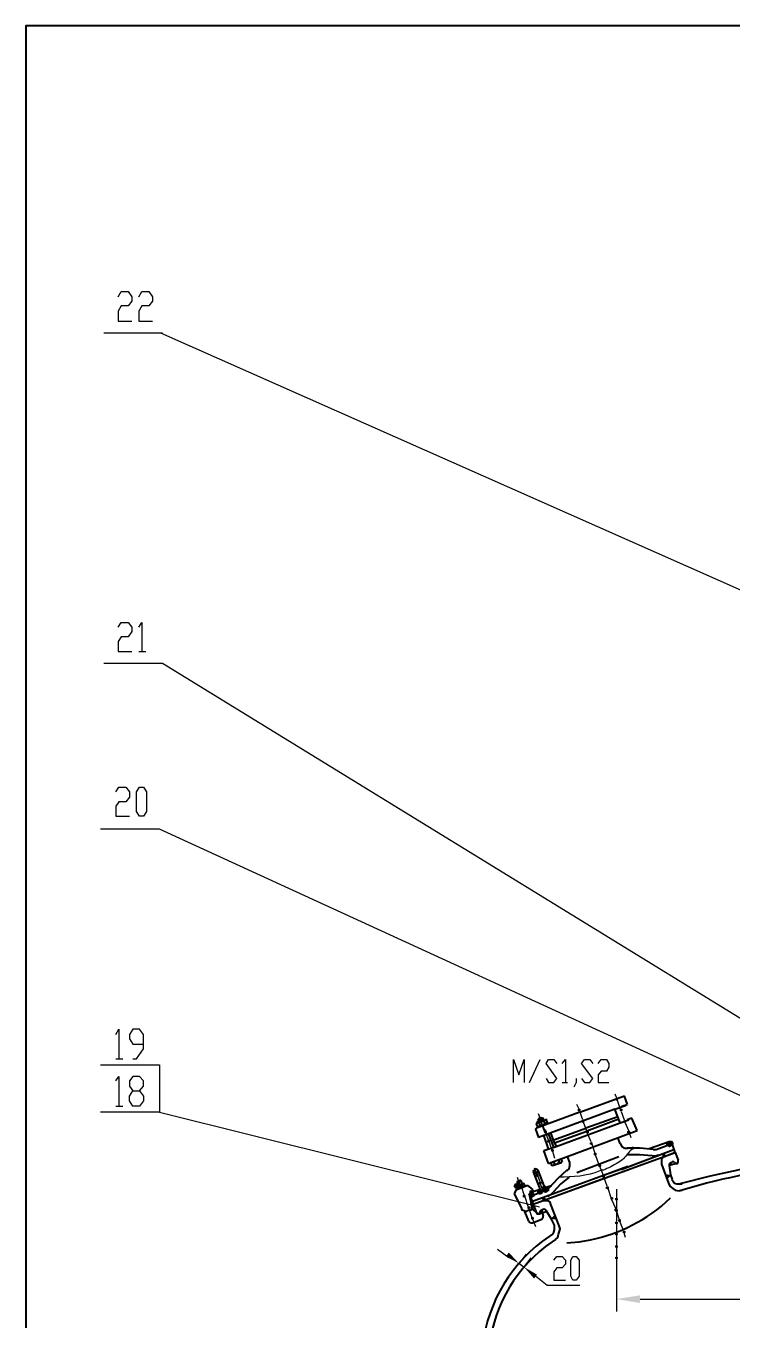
# Model space of a CAD drawing. Header units: millimetres. Extents: x 0 to 822, y 14 to 1153.
# Drawn here: x 43.6 to 210.2, y 847.9 to 1153.2 of the extents above; entities that cross this region are included whole.
import ezdxf

# ---------------------------------------------------------------- set-up
doc = ezdxf.new("R2010")
doc.units = ezdxf.units.MM
doc.layers.add('1', color=7, linetype='Continuous')

msp = doc.modelspace()

# ---------------------------------------------------------------- hatches: boundary and pattern name
h = msp.add_hatch(color=0)
h.dxf.hatch_style = 2
h.paths.add_polyline_path([(174.06, 897.081732), (173.7, 897.261732), (173.7, 897.621732), (174.06, 897.801732), (174.42, 897.621732), (174.42, 897.261732)])
h = msp.add_hatch(color=0)
h.dxf.hatch_style = 2
h.paths.add_polyline_path([(182.88, 899.601732), (182.52, 899.781732), (182.52, 900.141732), (182.88, 900.321732), (183.06, 900.321732), (183.24, 900.141732), (183.24, 899.781732), (183.06, 899.601732)])
h = msp.add_hatch(color=0)
h.dxf.hatch_style = 2
h.paths.add_polyline_path([(183.96, 897.081732), (183.6, 897.261732), (183.6, 897.621732), (183.96, 897.801732), (184.32, 897.621732), (184.32, 897.261732)])
h = msp.add_hatch(color=0)
h.dxf.hatch_style = 2
h.paths.add_polyline_path([(165.06, 894.741732), (164.7, 894.921732), (164.7, 895.281732), (165.06, 895.461732), (165.42, 895.281732), (165.42, 894.921732)])
h = msp.add_hatch(color=0)
h.dxf.hatch_style = 2
h.paths.add_polyline_path([(174.96, 894.381732), (174.6, 894.561732), (174.6, 894.921732), (174.96, 895.101732), (175.14, 895.101732), (175.32, 894.921732), (175.32, 894.561732), (175.14, 894.381732)])
h = msp.add_hatch(color=0)
h.dxf.hatch_style = 2
h.paths.add_polyline_path([(184.86, 894.381732), (184.5, 894.561732), (184.5, 894.921732), (184.86, 895.101732), (185.22, 894.921732), (185.22, 894.561732)])
h = msp.add_hatch(color=0)
h.dxf.hatch_style = 2
h.paths.add_polyline_path([(165.96, 892.221732), (165.6, 892.401732), (165.6, 892.761732), (165.96, 892.941732), (166.32, 892.761732), (166.32, 892.401732)])
h = msp.add_hatch(color=0)
h.dxf.hatch_style = 2
h.paths.add_polyline_path([(166.14, 891.861732), (165.78, 892.041732), (165.78, 892.401732), (166.14, 892.581732), (166.5, 892.401732), (166.5, 892.041732)])
h = msp.add_hatch(color=0)
h.dxf.hatch_style = 2
h.paths.add_polyline_path([(176.04, 891.861732), (175.68, 892.041732), (175.68, 892.401732), (176.04, 892.581732), (176.4, 892.401732), (176.4, 892.041732)])
h = msp.add_hatch(color=0)
h.dxf.hatch_style = 2
h.paths.add_polyline_path([(185.76, 891.861732), (185.4, 892.041732), (185.4, 892.401732), (185.76, 892.581732), (185.94, 892.581732), (186.12, 892.401732), (186.12, 892.041732), (185.94, 891.861732)])
h = msp.add_hatch(color=0)
h.dxf.hatch_style = 2
h.paths.add_polyline_path([(166.86, 889.701732), (166.5, 889.881732), (166.5, 890.241732), (166.86, 890.421732), (167.04, 890.421732), (167.22, 890.241732), (167.22, 889.881732), (167.04, 889.701732)])
h = msp.add_hatch(color=0)
h.dxf.hatch_style = 2
h.paths.add_polyline_path([(176.94, 889.161732), (176.58, 889.341732), (176.58, 889.701732), (176.94, 889.881732), (177.3, 889.701732), (177.3, 889.341732)])
h = msp.add_hatch(color=0)
h.dxf.hatch_style = 2
h.paths.add_polyline_path([(186.66, 888.081732), (186.3, 888.261732), (186.3, 888.621732), (186.66, 888.801732), (186.84, 888.801732), (187.02, 888.621732), (187.02, 888.261732), (186.84, 888.081732)])
h = msp.add_hatch(color=0)
h.dxf.hatch_style = 2
h.paths.add_polyline_path([(195.12, 888.801732), (194.58, 889.161732), (194.58, 889.701732), (195.12, 890.061732), (195.66, 889.701732), (195.66, 889.161732)])
h = msp.add_hatch(color=0)
h.dxf.hatch_style = 2
h.paths.add_polyline_path([(195.48, 889.881732), (196.02, 889.701732), (196.02, 888.981732), (195.48, 888.621732), (195.3, 888.621732), (194.76, 888.981732), (194.76, 889.701732), (195.3, 889.881732)])
h = msp.add_hatch(color=0)
h.dxf.hatch_style = 2
h.paths.add_polyline_path([(196.02, 889.161732), (195.48, 888.981732), (194.94, 889.341732), (195.12, 890.061732), (195.3, 890.061732), (195.84, 890.241732), (196.38, 889.701732), (196.2, 889.161732)])
h = msp.add_hatch(color=0)
h.dxf.hatch_style = 2
h.paths.add_polyline_path([(195.48, 888.801732), (194.94, 888.981732), (194.94, 889.701732), (195.48, 890.061732), (195.66, 890.061732), (196.2, 889.701732), (196.2, 888.981732), (195.66, 888.801732)])
h = msp.add_hatch(color=0)
h.dxf.hatch_style = 2
h.paths.add_polyline_path([(196.2, 890.061732), (196.38, 889.341732), (195.84, 888.981732), (195.3, 889.161732), (195.12, 889.701732), (195.48, 890.241732)])
h = msp.add_hatch(color=0)
h.dxf.hatch_style = 2
h.paths.add_polyline_path([(167.76, 887.541732), (167.4, 887.721732), (167.4, 888.081732), (167.76, 888.261732), (168.12, 888.081732), (168.12, 887.721732)])
h = msp.add_hatch(color=0)
h.dxf.hatch_style = 2
h.paths.add_polyline_path([(177.84, 886.641732), (177.48, 886.821732), (177.48, 887.181732), (177.84, 887.361732), (178.02, 887.361732), (178.2, 887.181732), (178.2, 886.821732), (178.02, 886.641732)])
h = msp.add_hatch(color=0)
h.dxf.hatch_style = 2
h.paths.add_polyline_path([(178.92, 883.941732), (178.56, 884.121732), (178.56, 884.481732), (178.92, 884.661732), (179.28, 884.481732), (179.28, 884.121732)])
h = msp.add_hatch(color=0)
h.dxf.hatch_style = 2
h.paths.add_polyline_path([(158.58, 879.441732), (158.94, 880.161732), (159.66, 880.161732), (159.84, 879.441732), (159.66, 878.901732), (158.94, 878.901732)])
h = msp.add_hatch(color=0)
h.dxf.hatch_style = 2
h.paths.add_polyline_path([(160.2, 879.261732), (159.84, 879.441732), (159.84, 879.801732), (160.2, 879.981732), (160.56, 879.801732), (160.56, 879.441732)])
h = msp.add_hatch(color=0)
h.dxf.hatch_style = 2
h.paths.add_polyline_path([(164.16, 881.601732), (163.8, 881.781732), (163.8, 882.141732), (164.16, 882.321732), (164.34, 882.321732), (164.52, 882.141732), (164.52, 881.781732), (164.34, 881.601732)])
h = msp.add_hatch(color=0)
h.dxf.hatch_style = 2
h.paths.add_polyline_path([(164.88, 879.801732), (164.52, 879.981732), (164.52, 880.341732), (164.88, 880.521732), (165.24, 880.341732), (165.24, 879.981732)])
h = msp.add_hatch(color=0)
h.dxf.hatch_style = 2
h.paths.add_polyline_path([(166.32, 878.541732), (165.78, 878.361732), (165.24, 878.721732), (165.42, 879.441732), (166.14, 879.621732), (166.5, 879.081732)])
h = msp.add_hatch(color=0)
h.dxf.hatch_style = 2
h.paths.add_polyline_path([(165.96, 878.361732), (165.42, 878.541732), (165.42, 879.261732), (165.96, 879.621732), (166.5, 879.261732), (166.5, 878.541732)])
h = msp.add_hatch(color=0)
h.dxf.hatch_style = 2
h.paths.add_polyline_path([(179.82, 881.421732), (179.46, 881.601732), (179.46, 881.961732), (179.82, 882.141732), (180.18, 881.961732), (180.18, 881.601732)])
h = msp.add_hatch(color=0)
h.dxf.hatch_style = 2
h.paths.add_polyline_path([(161.1, 876.741732), (160.74, 876.921732), (160.74, 877.281732), (161.1, 877.461732), (161.28, 877.461732), (161.46, 877.281732), (161.46, 876.921732), (161.28, 876.741732)])
h = msp.add_hatch(color=0)
h.dxf.hatch_style = 2
h.paths.add_polyline_path([(163.26, 877.461732), (162.9, 876.921732), (162.36, 876.921732), (162, 877.461732), (162.36, 878.001732), (162.9, 878.001732)])
h = msp.add_hatch(color=0)
h.dxf.hatch_style = 2
h.paths.add_polyline_path([(162.9, 878.001732), (163.44, 877.641732), (163.44, 877.101732), (162.9, 876.741732), (162.18, 877.101732), (162.18, 877.641732)])
h = msp.add_hatch(color=0)
h.dxf.hatch_style = 2
h.paths.add_polyline_path([(163.26, 876.921732), (162.72, 876.741732), (162.18, 877.101732), (162.36, 877.821732), (163.08, 878.001732), (163.44, 877.461732)])
h = msp.add_hatch(color=0)
h.dxf.hatch_style = 2
h.paths.add_polyline_path([(162.72, 877.821732), (162.36, 878.001732), (162.36, 878.361732), (162.72, 878.541732), (163.08, 878.361732), (163.08, 878.001732)])
h = msp.add_hatch(color=0)
h.dxf.hatch_style = 2
h.paths.add_polyline_path([(162.9, 876.741732), (162.36, 877.101732), (162.36, 877.641732), (162.9, 878.001732), (163.08, 878.001732), (163.62, 877.641732), (163.62, 877.101732), (163.08, 876.741732)])
h = msp.add_hatch(color=0)
h.dxf.hatch_style = 2
h.paths.add_polyline_path([(162.9, 876.741732), (162.36, 877.101732), (162.36, 877.641732), (162.9, 878.001732), (163.08, 878.001732), (163.62, 877.641732), (163.62, 877.101732), (163.08, 876.741732)])
h = msp.add_hatch(color=0)
h.dxf.hatch_style = 2
h.paths.add_polyline_path([(162.9, 877.281732), (162.54, 877.461732), (162.54, 877.821732), (162.9, 878.001732), (163.26, 877.821732), (163.26, 877.461732)])
h = msp.add_hatch(color=0)
h.dxf.hatch_style = 2
h.paths.add_polyline_path([(164.7, 877.461732), (164.16, 877.641732), (164.16, 878.361732), (164.7, 878.721732), (164.88, 878.721732), (165.42, 878.361732), (165.42, 877.641732), (164.88, 877.461732)])
h = msp.add_hatch(color=0)
h.dxf.hatch_style = 2
h.paths.add_polyline_path([(165.42, 877.641732), (164.88, 877.461732), (164.34, 878.001732), (164.52, 878.541732), (165.24, 878.721732), (165.6, 878.361732)])
h = msp.add_hatch(color=0)
h.dxf.hatch_style = 2
h.paths.add_polyline_path([(166.5, 878.901732), (166.68, 878.361732), (166.32, 877.821732), (165.6, 878.001732), (165.6, 878.181732), (165.42, 878.721732), (165.96, 879.261732), (166.5, 879.081732)])
h = msp.add_hatch(color=0)
h.dxf.hatch_style = 2
h.paths.add_polyline_path([(166.5, 878.001732), (165.96, 878.361732), (165.96, 879.081732), (166.5, 879.261732), (167.04, 879.081732), (167.04, 878.361732)])
h = msp.add_hatch(color=0)
h.dxf.hatch_style = 2
h.paths.add_polyline_path([(180.72, 878.721732), (180.36, 878.901732), (180.36, 879.261732), (180.72, 879.441732), (180.9, 879.441732), (181.08, 879.261732), (181.08, 878.901732), (180.9, 878.721732)])
h = msp.add_hatch(color=0)
h.dxf.hatch_style = 2
h.paths.add_polyline_path([(181.8, 876.201732), (181.44, 876.381732), (181.44, 876.741732), (181.8, 876.921732), (182.16, 876.741732), (182.16, 876.381732)])
h = msp.add_hatch(color=0)
h.dxf.hatch_style = 2
h.paths.add_polyline_path([(182.88, 876.021732), (182.52, 876.201732), (182.52, 876.561732), (182.88, 876.741732), (183.24, 876.561732), (183.24, 876.201732)])
h = msp.add_hatch(color=0)
h.dxf.hatch_style = 2
h.paths.add_polyline_path([(162.18, 874.041732), (161.82, 874.221732), (161.82, 874.581732), (162.18, 874.761732), (162.54, 874.581732), (162.54, 874.221732)])
h = msp.add_hatch(color=0)
h.dxf.hatch_style = 2
h.paths.add_polyline_path([(182.7, 873.501732), (182.34, 873.681732), (182.34, 874.041732), (182.7, 874.221732), (183.06, 874.041732), (183.06, 873.681732)])
h = msp.add_hatch(color=0)
h.dxf.hatch_style = 2
h.paths.add_polyline_path([(182.88, 873.321732), (182.52, 873.501732), (182.52, 873.861732), (182.88, 874.041732), (183.24, 873.861732), (183.24, 873.501732)])
h = msp.add_hatch(color=0)
h.dxf.hatch_style = 2
h.paths.add_polyline_path([(163.08, 871.521732), (162.72, 871.701732), (162.72, 872.061732), (163.08, 872.241732), (163.44, 872.061732), (163.44, 871.701732)])
h = msp.add_hatch(color=0)
h.dxf.hatch_style = 2
h.paths.add_polyline_path([(182.88, 870.441732), (182.52, 870.621732), (182.52, 870.981732), (182.88, 871.161732), (183.24, 870.981732), (183.24, 870.621732)])
h = msp.add_hatch(color=0)
h.dxf.hatch_style = 2
h.paths.add_polyline_path([(183.6, 870.981732), (183.24, 871.161732), (183.24, 871.521732), (183.6, 871.701732), (183.78, 871.701732), (183.96, 871.521732), (183.96, 871.161732), (183.78, 870.981732)])
h = msp.add_hatch(color=0)
h.dxf.hatch_style = 2
h.paths.add_polyline_path([(182.88, 867.741732), (182.52, 867.921732), (182.52, 868.281732), (182.88, 868.461732), (183.24, 868.281732), (183.24, 867.921732)])
h = msp.add_hatch(color=0)
h.dxf.hatch_style = 2
h.paths.add_polyline_path([(184.68, 868.281732), (184.32, 868.461732), (184.32, 868.821732), (184.68, 869.001732), (185.04, 868.821732), (185.04, 868.461732)])
h = msp.add_hatch(color=0)
h.dxf.hatch_style = 2
h.paths.add_polyline_path([(182.88, 864.861732), (182.52, 865.041732), (182.52, 865.401732), (182.88, 865.581732), (183.24, 865.401732), (183.24, 865.041732)])
h = msp.add_hatch(color=0)
h.dxf.hatch_style = 2
h.paths.add_polyline_path([(157.5, 863.781732), (156.78, 862.881732), (159.84, 861.261732)])
h = msp.add_hatch(color=0)
h.dxf.hatch_style = 2
h.paths.add_polyline_path([(182.88, 862.161732), (182.52, 862.341732), (182.52, 862.701732), (182.88, 862.881732), (183.24, 862.701732), (183.24, 862.341732)])
h = msp.add_hatch(color=0)
h.dxf.hatch_style = 2
h.paths.add_polyline_path([(164.16, 858.561732), (163.44, 857.661732), (161.1, 860.361732)])
h = msp.add_hatch(color=0)
h.dxf.hatch_style = 2
h.paths.add_polyline_path([(188.46, 853.701732), (188.46, 851.901732), (182.88, 852.801732)])

# ---------------------------------------------------------------- linework, layer by layer
at = {"layer": '1', "color": 0, "lineweight": 40}
for points in [[(43.56, 14.721732), (819, 14.721732), (819, 1153.221732), (43.56, 1153.221732), (43.56, 14.721732)], [(174.24, 896.901732), (184.5, 900.681732), (184.68, 900.681732), (185.4, 898.701732)], [(182.52, 897.621732), (185.04, 898.521732)], [(184.14, 898.341732), (185.4, 898.701732)], [(174.24, 896.901732), (163.98, 893.121732), (163.8, 892.941732), (164.52, 890.961732)], [(166.32, 895.101732), (163.98, 894.381732)], [(165.06, 895.641732), (165.6, 895.461732), (164.34, 894.921732)], [(164.7, 895.461732), (164.34, 894.921732)], [(164.52, 894.561732), (164.34, 894.921732)], [(183.78, 894.381732), (182.52, 897.621732), (164.52, 890.961732)], [(165.06, 895.641732), (164.7, 895.461732)], [(165.78, 894.741732), (165.42, 894.741732), (164.88, 894.561732), (164.7, 894.381732)], [(165.78, 894.921732), (165.6, 895.461732)], [(166.5, 895.101732), (166.14, 895.101732), (165.78, 894.741732)], [(166.14, 894.201732), (165.78, 894.741732)], [(166.68, 894.381732), (166.32, 895.101732)], [(166.32, 895.101732), (166.32, 895.101732)], [(168.66, 888.801732), (183.78, 894.381732), (185.76, 895.101732)], [(183.24, 895.821732), (175.68, 893.121732)], [(183.42, 895.281732), (175.86, 892.401732)], [(186.48, 895.461732), (185.4, 895.101732)], [(187.74, 892.581732), (186.48, 895.461732)], [(164.7, 894.381732), (164.34, 894.381732), (163.98, 894.201732)], [(163.98, 894.381732), (163.98, 894.201732)], [(164.34, 893.481732), (163.98, 894.201732)], [(166.68, 894.381732), (164.34, 893.481732)], [(166.5, 894.381732), (166.5, 894.201732), (164.52, 893.301732), (164.52, 893.481732)], [(164.88, 893.661732), (164.7, 894.381732)], [(166.86, 884.841732), (187.74, 892.581732)], [(168.12, 888.621732), (166.86, 891.861732)], [(168.3, 889.701732), (167.4, 892.041732)], [(168.12, 890.421732), (175.68, 893.121732)], [(168.3, 889.701732), (175.86, 892.401732)], [(166.86, 888.261732), (165.78, 891.501732)], [(165.78, 887.901732), (168.66, 888.801732)], [(168.3, 889.701732), (168.66, 888.801732)], [(183.78, 889.521732), (183.24, 890.961732)], [(183.78, 889.521732), (184.14, 888.801732), (184.86, 888.441732), (185.58, 888.441732)], [(195.3, 889.881732), (190.62, 888.261732)], [(192.24, 888.081732), (196.02, 889.521732)], [(195.66, 889.701732), (195.66, 889.881732), (195.3, 889.881732), (195.12, 889.881732), (195.12, 889.701732), (195.12, 889.341732), (195.3, 889.341732), (195.66, 889.341732), (195.66, 889.701732)], [(195.12, 889.341732), (195.12, 889.341732), (195.12, 889.161732), (195.12, 889.341732), (195.12, 889.161732)], [(195.12, 889.161732), (195.12, 889.341732), (195.12, 889.161732)], [(195.12, 889.161732), (195.3, 889.341732), (195.12, 889.161732), (195.3, 889.341732)], [(195.3, 889.341732), (195.12, 889.341732), (195.3, 889.161732), (195.12, 889.341732), (195.3, 889.161732)], [(195.3, 889.161732), (195.12, 889.341732), (195.3, 889.161732)], [(195.12, 889.341732), (195.12, 889.161732), (195.12, 889.161732), (195.12, 889.161732)], [(195.12, 889.341732), (195.12, 889.161732)], [(195.12, 889.161732), (195.12, 889.161732), (195.12, 889.161732)], [(195.3, 889.161732), (195.3, 889.341732), (195.3, 889.161732)], [(195.3, 889.161732), (195.3, 889.341732), (195.3, 889.161732)], [(195.3, 889.341732), (195.48, 889.341732), (195.48, 889.341732)], [(195.48, 889.341732), (195.66, 889.341732), (195.66, 889.341732)], [(195.66, 889.341732), (195.66, 889.341732), (195.66, 889.521732), (195.66, 889.341732)], [(195.66, 889.341732), (195.84, 889.521732), (195.66, 889.341732), (195.84, 889.521732), (195.66, 889.341732)], [(195.84, 889.521732), (195.66, 889.521732)], [(195.84, 889.521732), (195.66, 889.521732), (195.84, 889.521732)], [(195.84, 889.341732), (195.66, 889.521732)], [(195.84, 889.341732), (195.66, 889.521732), (195.84, 889.341732)], [(195.66, 889.521732), (195.66, 889.341732), (195.66, 889.341732)], [(195.66, 889.521732), (195.84, 889.521732)], [(195.66, 889.341732), (195.66, 889.341732), (195.66, 889.341732)], [(195.66, 889.341732), (195.66, 889.341732), (195.66, 889.341732)], [(195.84, 889.341732), (195.84, 889.521732), (195.84, 889.341732)], [(195.84, 889.521732), (195.84, 889.521732), (196.02, 889.521732)], [(196.74, 887.361732), (196.02, 889.521732)], [(194.4, 886.461732), (163.26, 875.121732), (163.98, 873.141732)], [(166.86, 884.841732), (165.78, 887.901732)], [(167.4, 885.021732), (169.74, 885.921732)], [(169.2, 885.741732), (169.38, 885.021732)], [(169.74, 885.921732), (170.1, 885.201732)], [(171.9, 885.021732), (171.36, 886.461732)], [(173.52, 882.681732), (183.42, 886.461732)], [(183.96, 883.401732), (196.38, 888.081732)], [(184.32, 883.581732), (196.38, 888.081732)], [(184.86, 883.041732), (196.74, 887.361732)], [(191.52, 888.081732), (188.46, 888.441732), (185.4, 888.441732)], [(191.34, 886.641732), (188.28, 886.821732), (185.4, 886.821732)], [(191.34, 886.641732), (192.06, 886.641732), (192.78, 886.821732)], [(191.52, 888.081732), (192.24, 888.081732)], [(194.4, 886.461732), (193.86, 886.281732), (193.5, 885.741732), (193.5, 885.201732), (193.5, 884.661732)], [(194.04, 887.181732), (193.86, 887.001732), (193.86, 886.641732), (194.04, 886.461732), (194.4, 886.461732), (194.04, 887.181732)], [(196.74, 887.361732), (194.4, 886.461732)], [(196.74, 887.361732), (197.46, 885.561732)], [(241.38, 887.361732), (234, 886.821732), (226.62, 885.921732), (219.42, 884.841732), (212.22, 883.401732), (205.02, 881.781732), (197.82, 879.981732)], [(164.34, 883.041732), (164.34, 883.221732), (164.16, 883.401732), (163.8, 883.581732), (163.62, 883.401732), (163.44, 883.221732), (163.26, 883.041732), (163.44, 882.681732), (163.62, 882.501732), (163.8, 882.501732), (164.16, 882.501732), (164.34, 882.681732), (164.34, 883.041732)], [(163.26, 882.861732), (165.06, 878.181732)], [(164.34, 883.221732), (166.14, 878.541732)], [(171.18, 883.221732), (169.02, 881.241732), (166.86, 878.901732)], [(167.4, 885.021732), (167.58, 884.301732)], [(167.58, 884.481732), (167.94, 884.301732), (168.3, 884.661732)], [(167.76, 884.301732), (167.58, 884.301732)], [(167.76, 884.301732), (169.92, 885.021732)], [(167.94, 885.381732), (168.3, 884.661732)], [(168.3, 884.661732), (168.66, 884.661732), (169.02, 884.841732), (169.38, 885.021732)], [(169.38, 885.021732), (169.74, 885.021732), (169.92, 885.201732)], [(169.92, 885.021732), (170.1, 885.201732)], [(171.18, 883.041732), (171.72, 883.581732), (171.9, 884.301732), (171.9, 885.021732)], [(185.58, 884.121732), (179.82, 881.961732)], [(185.4, 883.941732), (179.82, 881.961732)], [(185.58, 883.221732), (180, 881.241732)], [(193.5, 884.661732), (195.12, 880.161732)], [(195.84, 885.021732), (195.48, 884.841732), (195.3, 884.661732), (195.3, 884.301732), (195.66, 882.141732)], [(197.1, 884.841732), (195.3, 884.301732)], [(195.84, 885.021732), (196.02, 885.201732)], [(196.56, 885.021732), (196.38, 885.201732), (196.02, 885.201732)], [(196.56, 885.021732), (196.92, 884.841732), (197.28, 884.841732), (197.46, 885.201732), (197.46, 885.561732)], [(162, 879.621732), (159.12, 878.541732), (158.76, 877.641732)], [(159.3, 879.441732), (160.92, 880.161732)], [(160.56, 879.801732), (160.2, 879.801732), (159.84, 879.621732), (159.48, 879.621732), (159.3, 879.441732)], [(159.3, 879.441732), (159.48, 878.901732), (161.28, 879.621732)], [(159.48, 880.521732), (160.2, 880.881732), (160.38, 880.701732), (160.56, 879.981732)], [(159.48, 880.341732), (160.38, 880.701732)], [(159.48, 880.521732), (159.48, 880.341732), (159.66, 879.621732)], [(160.02, 879.081732), (159.84, 879.621732)], [(161.1, 879.981732), (160.74, 879.981732), (160.56, 879.801732)], [(160.74, 879.441732), (160.56, 879.801732)], [(160.92, 880.161732), (161.1, 879.981732)], [(161.28, 879.621732), (161.1, 879.981732)], [(163.08, 878.721732), (162, 879.621732)], [(179.82, 881.961732), (163.08, 875.841732)], [(179.82, 881.961732), (163.08, 875.841732)], [(180, 881.241732), (163.26, 875.121732)], [(165.78, 879.081732), (167.58, 879.621732)], [(171.72, 881.601732), (169.74, 879.981732), (167.94, 878.001732)], [(194.4, 882.141732), (195.48, 881.961732)], [(194.76, 881.241732), (195.48, 881.961732)], [(195.12, 880.161732), (195.48, 879.441732), (196.2, 878.901732), (196.74, 878.541732), (197.64, 878.361732), (198.36, 878.541732)], [(195.48, 881.961732), (195.66, 882.141732)], [(195.66, 882.141732), (196.02, 881.061732)], [(195.84, 881.061732), (196.2, 880.701732), (196.56, 880.161732), (197.1, 879.981732), (197.64, 879.981732), (198.36, 879.981732)], [(158.76, 877.641732), (160.38, 874.401732)], [(161.1, 879.441732), (159.66, 878.721732)], [(159.66, 878.721732), (159.66, 878.901732)], [(161.1, 879.441732), (161.1, 879.441732)], [(163.08, 878.001732), (162.9, 878.001732), (162.54, 877.821732), (162.36, 877.461732), (162.36, 877.281732)], [(162.36, 877.281732), (162.9, 874.581732)], [(162.54, 877.101732), (166.32, 878.541732)], [(163.26, 877.641732), (163.08, 877.821732), (162.9, 878.001732), (162.72, 877.821732), (162.54, 877.641732), (162.72, 877.461732), (162.9, 877.281732), (163.08, 877.461732), (163.26, 877.641732)], [(162.54, 877.101732), (163.26, 875.121732)], [(162.9, 877.281732), (162.72, 877.461732), (162.72, 877.461732)], [(162.72, 877.281732), (162.72, 877.461732), (162.72, 877.281732)], [(162.72, 877.461732), (162.72, 877.281732)], [(162.72, 877.281732), (162.72, 877.281732), (162.72, 877.281732), (162.72, 877.281732)], [(162.72, 877.281732), (162.72, 877.281732)], [(162.72, 877.281732), (162.72, 877.281732), (162.72, 877.281732), (162.9, 877.281732)], [(163.08, 878.001732), (163.26, 878.001732), (163.26, 878.001732), (163.08, 878.721732)], [(163.08, 877.461732), (163.08, 877.461732), (163.26, 877.641732)], [(163.08, 877.461732), (163.08, 877.461732), (163.26, 877.461732), (163.08, 877.461732)], [(163.26, 878.181732), (164.88, 878.721732)], [(163.44, 877.461732), (163.26, 877.641732), (163.44, 877.461732)], [(163.26, 877.461732), (163.26, 877.641732)], [(163.26, 877.461732), (163.26, 877.641732), (163.26, 877.461732), (163.44, 877.461732), (163.44, 877.461732), (163.26, 877.641732)], [(163.26, 877.461732), (163.26, 877.461732), (163.26, 877.461732), (163.26, 877.461732)], [(164.88, 878.541732), (164.7, 878.001732)], [(164.88, 878.361732), (164.7, 878.001732), (164.88, 878.361732), (164.88, 878.001732)], [(165.06, 878.181732), (164.7, 878.181732)], [(165.06, 878.001732), (164.7, 878.181732), (164.88, 878.001732)], [(164.7, 878.181732), (164.88, 878.001732), (164.7, 878.001732), (164.88, 878.001732)], [(164.88, 878.361732), (164.88, 878.541732)], [(164.88, 878.181732), (164.88, 878.541732)], [(164.88, 878.541732), (164.88, 878.541732), (164.88, 878.541732)], [(164.88, 878.001732), (165.06, 878.361732)], [(164.88, 878.361732), (164.88, 878.361732), (164.88, 878.361732)], [(164.88, 878.361732), (164.88, 878.361732), (165.06, 878.181732)], [(164.88, 878.361732), (165.06, 878.181732), (164.88, 878.181732)], [(165.06, 878.181732), (164.88, 878.001732), (165.06, 878.181732)], [(165.6, 876.021732), (165.96, 876.201732), (165.96, 876.381732), (165.78, 876.741732), (165.42, 876.741732), (165.78, 876.021732)], [(165.96, 878.901732), (165.96, 878.901732), (165.96, 878.721732)], [(165.96, 878.721732), (166.14, 878.901732)], [(165.96, 878.721732), (166.14, 878.901732)], [(165.96, 878.541732), (166.14, 878.901732), (166.14, 878.541732)], [(166.14, 878.721732), (165.96, 878.901732)], [(166.5, 878.541732), (165.96, 878.901732)], [(166.5, 878.541732), (165.96, 878.901732)], [(165.96, 878.901732), (166.5, 878.721732)], [(166.32, 878.541732), (165.96, 878.721732)], [(166.32, 878.541732), (165.96, 878.721732)], [(166.32, 878.541732), (165.96, 878.721732)], [(165.96, 878.541732), (166.14, 878.541732), (166.14, 878.541732)], [(166.14, 878.541732), (166.14, 878.721732), (166.14, 878.541732)], [(166.14, 878.541732), (166.32, 878.721732)], [(166.14, 878.541732), (166.32, 878.721732), (166.32, 878.541732), (166.32, 878.721732), (166.32, 878.541732)], [(166.32, 878.541732), (166.86, 878.901732)], [(166.32, 878.541732), (166.5, 878.721732), (166.5, 878.541732)], [(166.68, 877.101732), (167.4, 877.461732), (167.94, 878.001732)], [(160.38, 874.401732), (160.56, 873.861732), (161.1, 873.681732), (161.64, 873.501732), (162, 873.681732)], [(162.18, 871.161732), (161.28, 873.501732)], [(162.36, 873.681732), (162, 873.681732)], [(162.36, 873.681732), (162.72, 873.861732), (162.9, 874.221732), (162.9, 874.581732)], [(163.98, 873.141732), (163.26, 873.861732), (162.72, 875.481732)], [(163.98, 873.141732), (164.34, 872.961732), (164.7, 872.961732), (166.32, 873.501732)], [(165.24, 873.861732), (165.06, 873.681732), (164.88, 873.321732)], [(164.88, 873.321732), (165.06, 873.681732)], [(165.24, 873.681732), (165.06, 873.681732), (165.06, 873.681732), (165.06, 873.681732)], [(165.42, 873.861732), (165.24, 873.861732)], [(165.24, 873.681732), (165.6, 872.421732)], [(166.32, 873.681732), (166.14, 873.861732), (165.78, 874.041732), (165.42, 873.861732)], [(167.4, 875.121732), (167.22, 875.661732), (166.68, 876.021732), (166.32, 876.021732), (165.78, 876.021732)], [(167.58, 871.701732), (166.32, 873.681732)], [(168.48, 866.841732), (169.02, 867.381732), (169.2, 868.101732), (169.38, 868.641732), (169.56, 869.361732), (169.38, 870.081732), (167.4, 875.121732)], [(162.18, 871.161732), (162.36, 870.981732), (162.72, 870.801732), (163.08, 870.801732)], [(163.08, 870.801732), (165.24, 871.701732)], [(163.98, 873.141732), (164.16, 872.961732), (164.52, 872.961732), (164.88, 873.141732), (164.88, 873.321732)], [(165.24, 871.701732), (165.42, 871.881732), (165.6, 872.061732), (165.6, 872.421732)], [(167.76, 871.881732), (167.58, 871.701732)], [(167.76, 868.101732), (168.12, 868.641732), (168.3, 869.181732), (168.3, 869.721732), (168.3, 870.261732), (167.58, 871.701732)], [(168.48, 872.601732), (167.76, 871.881732)], [(168.84, 871.701732), (167.76, 871.881732)]]:
    msp.add_lwpolyline(points, dxfattribs=at)
at = {"layer": '1', "color": 0, "lineweight": 25}
for points in [[(65.34, 1089.321732), (66.06, 1090.581732), (67.68, 1090.581732), (68.58, 1089.321732), (68.58, 1088.241732), (67.68, 1087.161732), (66.06, 1087.161732), (65.34, 1085.901732), (65.34, 1083.561732), (68.58, 1083.561732)], [(70.2, 1089.321732), (70.92, 1090.581732), (72.54, 1090.581732), (73.44, 1089.321732), (73.44, 1088.241732), (72.54, 1087.161732), (70.92, 1087.161732), (70.2, 1085.901732), (70.2, 1083.561732), (73.44, 1083.561732)], [(75.78, 1080.681732), (61.92, 1080.681732)], [(233.82, 1010.481732), (75.42, 1080.681732)], [(65.34, 1011.381732), (66.06, 1012.461732), (67.68, 1012.461732), (68.58, 1011.381732), (68.58, 1010.301732), (67.68, 1009.041732), (66.06, 1009.041732), (65.34, 1007.961732), (65.34, 1005.621732), (68.58, 1005.621732)], [(70.2, 1011.381732), (70.92, 1012.461732), (70.92, 1005.621732)], [(70.2, 1005.621732), (71.82, 1005.621732)], [(75.78, 1002.741732), (61.92, 1002.741732)], [(246.06, 898.161732), (75.78, 1002.741732)], [(64.8, 972.501732), (65.52, 973.581732), (67.14, 973.581732), (68.04, 972.501732), (68.04, 971.241732), (67.14, 970.161732), (65.52, 970.161732), (64.8, 969.081732), (64.8, 966.741732), (68.04, 966.741732)], [(70.38, 966.741732), (69.66, 967.821732), (69.66, 972.501732), (70.38, 973.581732), (71.28, 973.581732), (72, 972.501732), (72, 967.821732), (71.28, 966.741732), (70.38, 966.741732)], [(75.06, 963.681732), (61.2, 963.681732)], [(226.62, 894.201732), (75.06, 963.681732)], [(64.8, 915.261732), (65.52, 916.521732), (65.52, 909.501732)], [(68.76, 909.501732), (69.66, 909.501732), (71.28, 911.841732), (71.28, 915.261732), (70.38, 916.521732), (68.76, 916.521732), (68.04, 915.261732), (68.04, 914.181732), (68.76, 912.921732), (71.28, 912.921732)], [(61.2, 908.061732), (75.06, 908.061732), (75.06, 896.901732)], [(64.8, 909.501732), (66.42, 909.501732)], [(158.58, 903.921732), (158.58, 909.321732), (159.84, 905.721732), (161.1, 909.321732), (161.1, 903.921732)], [(162.36, 903.921732), (164.88, 909.321732)], [(166.32, 904.821732), (166.86, 903.921732), (168.12, 903.921732), (168.84, 904.821732), (166.32, 908.421732), (166.86, 909.321732), (168.12, 909.321732), (168.84, 908.421732)], [(170.1, 908.421732), (170.82, 909.321732), (170.82, 903.921732)], [(174.6, 904.821732), (175.32, 903.921732), (176.58, 903.921732), (177.3, 904.821732), (174.6, 908.421732), (175.32, 909.321732), (176.58, 909.321732), (177.3, 908.421732)], [(178.56, 908.421732), (179.28, 909.321732), (180.54, 909.321732), (181.08, 908.421732), (181.08, 907.521732), (180.54, 906.621732), (179.28, 906.621732), (178.56, 905.721732), (178.56, 903.921732), (181.08, 903.921732)], [(64.8, 904.281732), (65.52, 905.361732), (65.52, 898.341732)], [(68.76, 898.341732), (68.04, 899.601732), (68.04, 900.681732), (68.76, 901.941732), (70.38, 901.941732), (71.28, 903.021732), (71.28, 904.281732), (70.38, 905.361732), (68.76, 905.361732), (68.04, 904.281732), (68.04, 903.021732), (68.76, 901.941732)], [(170.1, 903.921732), (171.36, 903.921732)], [(173.34, 904.821732), (173.34, 903.921732), (172.8, 902.841732)], [(70.38, 901.941732), (71.28, 900.681732), (71.28, 899.601732), (70.38, 898.341732), (68.76, 898.341732)], [(182.52, 901.221732), (182.88, 900.321732)], [(64.8, 898.341732), (66.42, 898.341732)], [(174.06, 897.621732), (173.52, 898.701732)], [(183.06, 899.781732), (183.78, 897.621732)], [(75.06, 896.901732), (61.2, 896.901732)], [(75.06, 896.901732), (164.7, 874.581732)], [(164.88, 895.461732), (164.52, 896.541732)], [(164.88, 894.561732), (164.52, 895.281732)], [(165.78, 892.761732), (165.06, 894.921732)], [(165.42, 894.921732), (165.24, 895.641732)], [(174.96, 895.101732), (174.24, 897.081732)], [(183.96, 897.081732), (184.68, 895.101732)], [(165.42, 894.021732), (165.96, 892.401732)], [(166.5, 891.321732), (166.14, 892.221732)], [(166.14, 892.041732), (166.86, 890.241732)], [(175.86, 892.401732), (175.14, 894.561732)], [(176.94, 889.881732), (176.04, 891.861732)], [(184.86, 894.561732), (185.76, 892.401732)], [(185.94, 891.861732), (186.3, 890.961732)], [(167.04, 889.881732), (167.58, 888.081732)], [(177.84, 887.181732), (177.12, 889.341732)], [(195.12, 890.061732), (195.48, 889.341732)], [(167.76, 887.721732), (168.3, 886.101732)], [(178.74, 884.661732), (178.02, 886.641732)], [(163.44, 883.761732), (164.16, 882.141732)], [(179.82, 881.961732), (178.92, 884.121732)], [(159.48, 881.601732), (160.02, 879.981732)], [(159.84, 879.621732), (159.48, 880.521732)], [(160.56, 879.981732), (160.2, 880.881732)], [(164.34, 881.781732), (164.88, 880.341732)], [(164.88, 879.981732), (165.6, 878.181732)], [(180.72, 879.441732), (180, 881.421732)], [(160.38, 879.441732), (161.1, 877.281732)], [(161.28, 876.921732), (162, 874.761732)], [(162.54, 878.361732), (162.72, 878.181732)], [(162.72, 878.001732), (162.9, 877.641732)], [(162.9, 877.641732), (163.08, 877.281732)], [(181.62, 876.741732), (180.9, 878.901732)], [(182.88, 878.721732), (182.88, 876.741732)], [(162.18, 874.221732), (162.9, 872.061732)], [(182.7, 874.221732), (181.8, 876.201732)], [(182.88, 876.201732), (182.88, 873.861732)], [(183.6, 871.521732), (182.88, 873.681732)], [(163.08, 871.701732), (163.8, 869.901732)], [(182.88, 873.321732), (182.88, 871.161732)], [(182.88, 870.621732), (182.88, 868.281732)], [(184.5, 869.001732), (183.78, 870.981732)], [(182.88, 867.741732), (182.88, 865.581732)], [(185.04, 867.381732), (184.68, 868.461732)], [(157.5, 862.521732), (154.8, 864.501732)], [(182.88, 865.041732), (182.88, 862.881732)], [(159.84, 861.081732), (161.64, 863.421732)], [(159.84, 861.261732), (161.1, 860.361732)], [(160.92, 860.181732), (162.72, 862.521732)], [(168.12, 861.981732), (168.84, 862.881732), (170.1, 862.881732), (170.82, 861.981732), (170.82, 861.081732), (170.1, 860.181732), (168.84, 860.181732), (168.12, 859.281732), (168.12, 857.301732), (170.82, 857.301732)], [(172.62, 857.301732), (172.08, 858.201732), (172.08, 861.981732), (172.62, 862.881732), (173.34, 862.881732), (174.06, 861.981732), (174.06, 858.201732), (173.34, 857.301732), (172.62, 857.301732)], [(182.88, 863.061732), (182.88, 849.921732)], [(182.88, 862.161732), (182.88, 860.181732)], [(174.24, 856.041732), (166.5, 856.041732), (163.8, 858.201732)], [(188.46, 852.801732), (319.68, 852.801732)]]:
    msp.add_lwpolyline(points, dxfattribs=at)
msp.add_open_spline([(186.66, 888.441732), (186.66, 888.441732), (186.66, 888.261732), (186.66, 888.261732), (186.66, 888.261732), (186.48, 888.081732), (186.48, 888.081732), (185.76, 887.541732), (185.22, 886.641732), (184.5, 885.921732), (184.5, 885.921732), (184.14, 885.561732), (184.14, 885.561732), (184.14, 885.561732), (183.6, 885.201732), (183.6, 885.201732), (182.52, 884.481732), (181.44, 883.941732), (180.18, 883.401732), (180.18, 883.401732), (179.82, 883.221732), (179.82, 883.221732), (179.82, 883.221732), (179.28, 883.221732), (179.28, 883.221732), (179.28, 883.221732), (178.92, 883.041732), (178.92, 883.041732), (176.04, 881.781732), (172.44, 881.601732), (169.38, 881.601732), (169.38, 881.601732), (169.38, 881.601732), (169.38, 881.601732)], degree=3, knots=[0, 0, 0, 0, 1, 1, 1, 2, 2, 2, 3, 3, 3, 4, 4, 4, 5, 5, 5, 6, 6, 6, 7, 7, 7, 8, 8, 8, 9, 9, 9, 10, 10, 10, 11, 11, 11, 11], dxfattribs=at)
at = {"layer": '1', "color": 0, "lineweight": 40}
for points in [[(242.46, 885.921732), (242.46, 885.921732), (236.16, 885.561732), (236.16, 885.561732), (225.54, 884.661732), (214.38, 882.681732), (204.12, 880.161732), (204.12, 880.161732), (197.82, 878.361732), (197.82, 878.361732)], [(171.18, 866.121732), (171.18, 866.121732), (174.06, 866.301732), (174.06, 866.301732), (181.44, 867.381732), (187.56, 870.081732), (193.5, 874.761732), (193.5, 874.761732), (195.66, 876.741732), (195.66, 876.741732)], [(167.76, 868.101732), (167.76, 868.101732), (165.42, 866.481732), (165.42, 866.481732), (157.14, 860.181732), (151.74, 850.461732), (151.2, 840.021732), (151.2, 840.021732), (151.02, 837.141732), (151.02, 837.141732)], [(168.48, 866.841732), (168.48, 866.841732), (166.14, 865.221732), (166.14, 865.221732), (158.22, 858.921732), (153.54, 850.101732), (152.64, 840.021732), (152.64, 840.021732), (152.46, 837.141732), (152.46, 837.141732)]]:
    msp.add_open_spline(points, degree=3, knots=[0, 0, 0, 0, 1, 1, 1, 2, 2, 2, 3, 3, 3, 3], dxfattribs=at)

doc.saveas('drawing.dxf')
